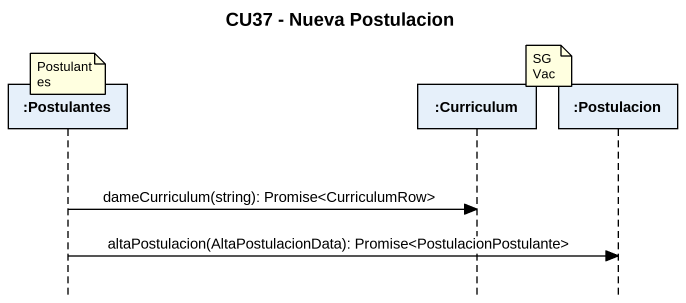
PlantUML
@startuml
title CU37 - Nueva Postulacion
hide footbox
participant ":Postulantes" as Postulantes
participant ":Curriculum" as Curriculum
participant ":Postulacion" as Postulacion

note left of Postulacion : SGVac
note over Postulantes : Postulantes
Postulantes -> Curriculum : dameCurriculum(string): Promise<CurriculumRow>
Postulantes -> Postulacion : altaPostulacion(AltaPostulacionData): Promise<PostulacionPostulante>
@enduml
